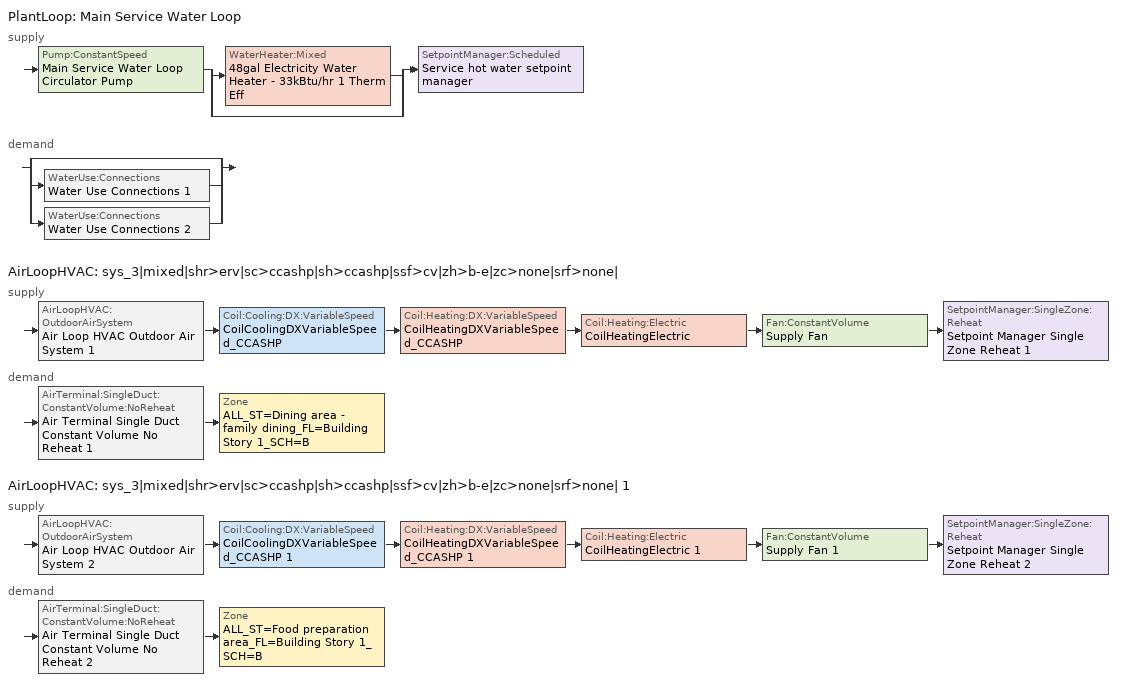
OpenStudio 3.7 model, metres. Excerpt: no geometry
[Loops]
PlantLoop 'Main Service Water Loop'
 supply: Pump:ConstantSpeed 'Main Service Water Loop Circulator Pump' > split
  | WaterHeater:Mixed '48gal Electricity Water Heater - 33kBtu/hr 1 Therm Eff'
  | bypass
  join > SetpointManager:Scheduled 'Service hot water setpoint manager'
 demand: split
  | bypass
  | WaterUse:Connections 'Water Use Connections 1'
  | WaterUse:Connections 'Water Use Connections 2'
AirLoopHVAC 'sys_3|mixed|shr>erv|sc>ccashp|sh>ccashp|ssf>cv|zh>b-e|zc>none|srf>none|'
 supply: AirLoopHVAC:OutdoorAirSystem 'Air Loop HVAC Outdoor Air System 1' > Coil:Cooling:DX:VariableSpeed 'CoilCoolingDXVariableSpeed_CCASHP' > Coil:Heating:DX:VariableSpeed 'CoilHeatingDXVariableSpeed_CCASHP' > Coil:Heating:Electric 'CoilHeatingElectric' > Fan:ConstantVolume 'Supply Fan' > SetpointManager:SingleZone:Reheat 'Setpoint Manager Single Zone Reheat 1'
 demand: AirTerminal:SingleDuct:ConstantVolume:NoReheat 'Air Terminal Single Duct Constant Volume No Reheat 1' > Zone 'ALL_ST=Dining area - family dining_FL=Building Story 1_SCH=B'
AirLoopHVAC 'sys_3|mixed|shr>erv|sc>ccashp|sh>ccashp|ssf>cv|zh>b-e|zc>none|srf>none| 1'
 supply: AirLoopHVAC:OutdoorAirSystem 'Air Loop HVAC Outdoor Air System 2' > Coil:Cooling:DX:VariableSpeed 'CoilCoolingDXVariableSpeed_CCASHP 1' > Coil:Heating:DX:VariableSpeed 'CoilHeatingDXVariableSpeed_CCASHP 1' > Coil:Heating:Electric 'CoilHeatingElectric 1' > Fan:ConstantVolume 'Supply Fan 1' > SetpointManager:SingleZone:Reheat 'Setpoint Manager Single Zone Reheat 2'
 demand: AirTerminal:SingleDuct:ConstantVolume:NoReheat 'Air Terminal Single Duct Constant Volume No Reheat 2' > Zone 'ALL_ST=Food preparation area_FL=Building Story 1_SCH=B'
[Sizing:Zone] Zone Cooling Design Supply Air Temperature Input Method=TemperatureDifference; Zone Cooling Design Supply Air Temperature {C}=13; Zone Cooling Design Supply Air Temperature Difference {deltaC}=11; Zone Heating Design Supply Air Temperature Input Method=TemperatureDifference; Zone Heating Design Supply Air Temperature {C}=43; Zone Heating Design Supply Air Temperature Difference {deltaC}=21; Zone Cooling Design Supply Air Humidity Ratio {kg-H2O/kg-air}=0.0085; Zone Heating Design Supply Air Humidity Ratio {kg-H2O/kg-air}=0.008; Zone Heating Sizing Factor=1.3; Zone Cooling Sizing Factor=1.1; Cooling Design Air Flow Method=DesignDay; Heating Design Air Flow Method=DesignDay; Account for Dedicated Outdoor Air System=No; Dedicated Outdoor Air System Control Strategy=NeutralSupplyAir; Dedicated Outdoor Air Low Setpoint Temperature for Design {C}=autosize; Dedicated Outdoor Air High Setpoint Temperature for Design {C}=autosize; Zone Load Sizing Method=Sensible Load Only No Latent Load; Zone Latent Cooling Design Supply Air Humidity Ratio Input Method=HumidityRatioDifference; Zone Cooling Design Supply Air Humidity Ratio Difference {kgWater/kgDryAir}=0.005; Zone Latent Heating Design Supply Air Humidity Ratio Input Method=HumidityRatioDifference; Zone Humidification Design Supply Air Humidity Ratio Difference {kgWater/kgDryAir}=0.005
ALL_ST=Dining area - family dining_FL=Building Story 1_SCH=B; ALL_ST=Food preparation area_FL=Building Story 1_SCH=B
[Zone equipment]
ALL_ST=Dining area - family dining_FL=Building Story 1_SCH=B: Air Terminal Single Duct Constant Volume No Reheat 1, ZoneHVACBaseboardConvectiveElectric
ALL_ST=Food preparation area_FL=Building Story 1_SCH=B: Air Terminal Single Duct Constant Volume No Reheat 2, ZoneHVACBaseboardConvectiveElectric 1
[PlantLoop]
Main Service Water Loop: Glycol Concentration=0; Maximum Loop Temperature {C}=60; Minimum Loop Temperature {C}=10; Plant Loop Volume {m3}=Autocalculate; Load Distribution Scheme=Optimal
[Sizing:Plant]
Main Service Water Loop: Loop Type=Heating; Design Loop Exit Temperature {C}=60; Loop Design Temperature Difference {deltaC}=5; Sizing Option=NonCoincident; Zone Timesteps in Averaging Window=1; Coincident Sizing Factor Mode=None
[SetpointManager:Scheduled]
Service hot water setpoint manager: Control Variable=Temperature; Schedule=Service Water Loop Temp - 140F; Setpoint Node or NodeList=Main Service Water Loop Supply Outlet Node
[Pump:ConstantSpeed]
Main Service Water Loop Circulator Pump: Rated Flow Rate {m3/s}=autosize; Rated Pump Head {Pa}=287937; Rated Power Consumption {W}=autosize; Motor Efficiency=0.7; Fraction of Motor Inefficiencies to Fluid Stream=0; Pump Control Type=Intermittent; Design Power Sizing Method=PowerPerFlowPerPressure; Design Electric Power per Unit Flow Rate {W/(m3/s)}=348701.1; Design Shaft Power per Unit Flow Rate per Unit Head {W-s/m3-Pa}=1.28205
[WaterHeater:Mixed]
48gal Electricity Water Heater - 33kBtu/hr 1 Therm Eff: Tank Volume {m3}=0.18232; Setpoint Temperature Schedule=Service Water Loop Temp - 140F; Deadband Temperature Difference {deltaC}=2; Maximum Temperature Limit {C}=60; Heater Control Type=Cycle; Heater Maximum Capacity {W}=9526.21; Heater Fuel Type=Electricity; Heater Thermal Efficiency=1; Off Cycle Parasitic Fuel Consumption Rate {W}=31.1488; Off Cycle Parasitic Fuel Type=Electricity; Off Cycle Parasitic Heat Fraction to Tank=0.8; On Cycle Parasitic Fuel Consumption Rate {W}=31.1488; On Cycle Parasitic Fuel Type=Electricity; On Cycle Parasitic Heat Fraction to Tank=0; Ambient Temperature Indicator=Schedule; Ambient Temperature Schedule=Water Heater Ambient Temp Schedule - 70.0f; Off Cycle Loss Coefficient to Ambient Temperature {W/K}=1.96622; On Cycle Loss Coefficient to Ambient Temperature {W/K}=1.96622; Use Side Effectiveness=1; Source Side Effectiveness=1; Use Side Design Flow Rate {m3/s}=autosize; Source Side Design Flow Rate {m3/s}=autosize; Indirect Water Heating Recovery Time {hr}=1.5; Source Side Flow Control Mode=IndirectHeatPrimarySetpoint
[WaterHeater:Sizing]
48gal Electricity Water Heater - 33kBtu/hr 1 Therm Eff: Design Mode=PeakDraw; Time Storage Can Meet Peak Draw {hr}=0.538503; Time for Tank Recovery {hr}=0; Nominal Tank Volume for Autosizing Plant Connections {m3}=1
[WaterUse:Connections] Drain Water Heat Exchanger Type=None; Drain Water Heat Exchanger Destination=Plant
Name | Water Use Equipment Name 1
Water Use Connections 1 | Dining Service Water Use 0.38gal/min
Water Use Connections 2 | Kitchen Service Water Use 0.07gal/min
[WaterUse:Equipment:Definition]
Name | Peak Flow Rate {m3/s} | Target Temperature Schedule | Sensible Fraction Schedule | Latent Fraction Schedule
Dining Service Water Use Def 0.38gal/min | 2.36933e-05 | Schedule Ruleset 5 | Schedule Ruleset 3 | Schedule Ruleset 4
Kitchen Service Water Use Def 0.07gal/min | 4.44248e-06 | Schedule Ruleset 8 | Schedule Ruleset 6 | Schedule Ruleset 7
[WaterUse:Equipment] Flow Rate Fraction Schedule=NECB-B-Service Water Heating
Name | Water Use Equipment Definition | Space
Dining Service Water Use 0.38gal/min | Dining Service Water Use Def 0.38gal/min | Dining
Kitchen Service Water Use 0.07gal/min | Kitchen Service Water Use Def 0.07gal/min | Kitchen
[AirLoopHVAC] Design Supply Air Flow Rate {m3/s}=autosize; Design Return Air Flow Fraction of Supply Air Flow=1
Name | Availability Schedule
sys_3|mixed|shr>erv|sc>ccashp|sh>ccashp|ssf>cv|zh>b-e|zc>none|srf>none| | sys_3|mixed|shr>none|sc>ccashp|sh>ccashp|ssf>cv|zh>b-e|zc>none|srf>none| Occ Sch
sys_3|mixed|shr>erv|sc>ccashp|sh>ccashp|ssf>cv|zh>b-e|zc>none|srf>none| 1 | sys_3|mixed|shr>none|sc>ccashp|sh>ccashp|ssf>cv|zh>b-e|zc>none|srf>none| 1 Occ Sch
[Sizing:System] Type of Load to Size On=Sensible; Central Heating Maximum System Air Flow Ratio=1; Preheat Design Temperature {C}=7; Preheat Design Humidity Ratio {kg-H2O/kg-Air}=0.008; Precool Design Temperature {C}=13; Precool Design Humidity Ratio {kg-H2O/kg-Air}=0.008; Central Cooling Design Supply Air Temperature {C}=13; Central Heating Design Supply Air Temperature {C}=43; Sizing Option=NonCoincident; 100% Outdoor Air in Cooling=No; 100% Outdoor Air in Heating=No; Central Cooling Design Supply Air Humidity Ratio {kg-H2O/kg-Air}=0.0085; Central Heating Design Supply Air Humidity Ratio {kg-H2O/kg-Air}=0.008; Cooling Design Air Flow Method=DesignDay; Cooling Design Air Flow Rate {m3/s}=0; Heating Design Air Flow Method=DesignDay; Heating Design Air Flow Rate {m3/s}=0; System Outdoor Air Method=ZoneSum; Zone Maximum Outdoor Air Fraction=1; Cooling Supply Air Flow Rate Per Floor Area {m3/s-m2}=0.00996765; Cooling Fraction of Autosized Cooling Supply Air Flow Rate=1; Cooling Supply Air Flow Rate Per Unit Cooling Capacity {m3/s-W}=3.94755e-05; Heating Supply Air Flow Rate Per Floor Area {m3/s-m2}=0.00996765; Heating Fraction of Autosized Heating Supply Air Flow Rate=1; Heating Fraction of Autosized Cooling Supply Air Flow Rate=1; Heating Supply Air Flow Rate Per Unit Heating Capacity {m3/s-W}=3.15882e-05; Cooling Design Capacity Method=CoolingDesignCapacity; Cooling Design Capacity {W}=autosize; Cooling Design Capacity Per Floor Area {W/m2}=234.7; Fraction of Autosized Cooling Design Capacity=1; Heating Design Capacity Method=HeatingDesignCapacity; Heating Design Capacity {W}=autosize; Heating Design Capacity Per Floor Area {W/m2}=157; Fraction of Autosized Heating Design Capacity=1; Central Cooling Capacity Control Method=OnOff; Occupant Diversity=autosize
sys_3|mixed|shr>erv|sc>ccashp|sh>ccashp|ssf>cv|zh>b-e|zc>none|srf>none|; sys_3|mixed|shr>erv|sc>ccashp|sh>ccashp|ssf>cv|zh>b-e|zc>none|srf>none| 1
[SetpointManager:SingleZone:Reheat] Minimum Supply Air Temperature {C}=13; Maximum Supply Air Temperature {C}=43
Name | Control Zone | Setpoint Node or NodeList
Setpoint Manager Single Zone Reheat 1 | ALL_ST=Dining area - family dining_FL=Building Story 1_SCH=B | sys_3|mixed|shr>erv|sc>ccashp|sh>ccashp|ssf>cv|zh>b-e|zc>none|srf>none| Supply Outlet Node
Setpoint Manager Single Zone Reheat 2 | ALL_ST=Food preparation area_FL=Building Story 1_SCH=B | sys_3|mixed|shr>erv|sc>ccashp|sh>ccashp|ssf>cv|zh>b-e|zc>none|srf>none| 1 Supply Outlet Node
[Fan:ConstantVolume] Availability Schedule=Always On Discrete; Fan Total Efficiency=0.39975; Pressure Rise {Pa}=640; Maximum Flow Rate {m3/s}=AutoSize; Motor Efficiency=0.615
Supply Fan; Supply Fan 1
[Coil:Heating:DX:VariableSpeed] Nominal Speed Level=1; Rated Air Flow Rate At Selected Nominal Speed Level {m3/s}=autosize; Minimum Outdoor Dry-Bulb Temperature for Compressor Operation {C}=-25; Maximum Outdoor Dry-Bulb Temperature for Defrost Operation {C}=5; Crankcase Heater Capacity {W}=1e-06; Maximum Outdoor Dry-Bulb Temperature for Crankcase Heater Operation {C}=10; Defrost Strategy=ReverseCycle; Defrost Control=OnDemand; Defrost Time Period Fraction=0.166667; Resistive Defrost Heater Capacity {W}=autosize
Name | Rated Heating Capacity At Selected Nominal Speed Level {W} | Energy Part Load Fraction Curve | Defrost Energy Input Ratio Function of Temperature Curve
CoilHeatingDXVariableSpeed_CCASHP | 50005.7 | Mitsubishi Hyper Heating VRF Outdoor Unit HPLFFPLR curve | Mitsubishi Hyper Heating VRF Outdoor Unit Defrost HEIRFT curve
CoilHeatingDXVariableSpeed_CCASHP 1 | 9015.24 | Mitsubishi Hyper Heating VRF Outdoor Unit HPLFFPLR curve 1 | Mitsubishi Hyper Heating VRF Outdoor Unit Defrost HEIRFT curve 1
[Coil:Heating:Electric] Availability Schedule=Always On Discrete
CoilHeatingElectric; CoilHeatingElectric 1
[Coil:Cooling:DX:VariableSpeed] Nominal Speed Level=1; Rated Air Flow Rate At Selected Nominal Speed Level {m3/s}=autosize; Nominal Time for Condensate to Begin Leaving the Coil {s}=0; Initial Moisture Evaporation Rate Divided by Steady-State AC Latent Capacity=0; Maximum Cycling Rate {cycles/hr}=2.5; Latent Capacity Time Constant {s}=60; Fan Delay Time {s}=60; Condenser Type=AirCooled; Evaporative Condenser Pump Rated Power Consumption {W}=0; Crankcase Heater Capacity {W}=1e-06; Maximum Outdoor Dry-Bulb Temperature for Crankcase Heater Operation {C}=10; Minimum Outdoor Dry-Bulb Temperature for Compressor Operation {C}=-25; Basin Heater Capacity {W/K}=0; Basin Heater Setpoint Temperature {C}=2
Name | Gross Rated Total Cooling Capacity At Selected Nominal Speed Level {W} | Energy Part Load Fraction Curve
CoilCoolingDXVariableSpeed_CCASHP | 50005.7 | Mitsubishi Hyper Heating VRF Outdoor Unit CPLFFPLR curve
CoilCoolingDXVariableSpeed_CCASHP 1 | 9015.24 | Mitsubishi Hyper Heating VRF Outdoor Unit CPLFFPLR curve 1
[Controller:OutdoorAir] Minimum Outdoor Air Flow Rate {m3/s}=autosize; Maximum Outdoor Air Flow Rate {m3/s}=Autosize; Economizer Control Type=NoEconomizer; Economizer Control Action Type=ModulateFlow; Economizer Maximum Limit Dry-Bulb Temperature {C}=28; Economizer Maximum Limit Enthalpy {J/kg}=64000; Economizer Minimum Limit Dry-Bulb Temperature {C}=-100; Lockout Type=NoLockout; Minimum Limit Type=FixedMinimum; High Humidity Control=No; Heat Recovery Bypass Control Type=BypassWhenOAFlowGreaterThanMinimum; Economizer Operation Staging=InterlockedWithMechanicalCooling
Name | Minimum Outdoor Air Schedule | Controller Mechanical Ventilation
Controller Outdoor Air 1 | sys_3|mixed|shr>none|sc>ccashp|sh>ccashp|ssf>cv|zh>b-e|zc>none|srf>none| Occ Sch | Controller Mechanical Ventilation 1
Controller Outdoor Air 2 | sys_3|mixed|shr>none|sc>ccashp|sh>ccashp|ssf>cv|zh>b-e|zc>none|srf>none| 1 Occ Sch | Controller Mechanical Ventilation 2
[Controller:MechanicalVentilation] Availability Schedule=Always On Discrete
Controller Mechanical Ventilation 1; Controller Mechanical Ventilation 2
[AirLoopHVAC:OutdoorAirSystem]
Name | Controller
Air Loop HVAC Outdoor Air System 1 | Controller Outdoor Air 1
Air Loop HVAC Outdoor Air System 2 | Controller Outdoor Air 2
[AirTerminal:SingleDuct:ConstantVolume:NoReheat] Availability Schedule=Always On Discrete; Maximum Air Flow Rate {m3/s}=AutoSize
Air Terminal Single Duct Constant Volume No Reheat 1; Air Terminal Single Duct Constant Volume No Reheat 2
[ZoneHVAC:Baseboard:Convective:Electric] Availability Schedule=Always On Discrete; Nominal Capacity {W}=autosize; Efficiency=1
ZoneHVACBaseboardConvectiveElectric; ZoneHVACBaseboardConvectiveElectric 1
[Schedule:Ruleset]
Name | Default Day Schedule | Summer Design Day Schedule | Winter Design Day Schedule
Service Water Loop Temp - 140F | Service Water Loop Temp - 140F Default
Water Heater Ambient Temp Schedule - 70.0f | Water Heater Ambient Temp Schedule - 70.0f Default
Schedule Ruleset 3 | Schedule Day 5
Schedule Ruleset 4 | Schedule Day 6
Schedule Ruleset 5 | Schedule Day 7
NECB-B-Service Water Heating | NECB-B-Service Water Heating Default
Schedule Ruleset 6 | Schedule Day 8
Schedule Ruleset 7 | Schedule Day 9
Schedule Ruleset 8 | Schedule Day 10
sys_3|mixed|shr>none|sc>ccashp|sh>ccashp|ssf>cv|zh>b-e|zc>none|srf>none| Occ Sch | sys_3|mixed|shr>none|sc>ccashp|sh>ccashp|ssf>cv|zh>b-e|zc>none|srf>none| Occ Sch Default | sys_3|mixed|shr>none|sc>ccashp|sh>ccashp|ssf>cv|zh>b-e|zc>none|srf>none| Occ Sch Summer Design Day | sys_3|mixed|shr>none|sc>ccashp|sh>ccashp|ssf>cv|zh>b-e|zc>none|srf>none| Occ Sch Winter Design Day
sys_3|mixed|shr>none|sc>ccashp|sh>ccashp|ssf>cv|zh>b-e|zc>none|srf>none| 1 Occ Sch | sys_3|mixed|shr>none|sc>ccashp|sh>ccashp|ssf>cv|zh>b-e|zc>none|srf>none| 1 Occ Sch Default | sys_3|mixed|shr>none|sc>ccashp|sh>ccashp|ssf>cv|zh>b-e|zc>none|srf>none| 1 Occ Sch Summer Design Day | sys_3|mixed|shr>none|sc>ccashp|sh>ccashp|ssf>cv|zh>b-e|zc>none|srf>none| 1 Occ Sch Winter Design Day
[Schedule:Day]
Service Water Loop Temp - 140F Default; Schedule Day 7; Schedule Day 10: 24, 0, 60
Water Heater Ambient Temp Schedule - 70.0f Default: 24, 0, 21.1111
Schedule Day 5; Schedule Day 8: 24, 0, 0.2
Schedule Day 6; Schedule Day 9: 24, 0, 0.05
NECB-B-Service Water Heating Default; NECB-B-Service Water Heating Default|Wkdy Day: 1, 0, 0.6, 2, 0, 0.5, 9, 0, 0.05, 11, 0, 0.7, 12, 0, 0.4, 13, 0, 0.5, 15, 0, 0.6, 16, 0, 0.4, 18, 0, 0.3, 19, 0, 0.4, 20, 0, 0.5, 22, 0, 0.8, 24, 0, 0.9
NECB-B-Service Water Heating Sat Day: 1, 0, 0.7, 2, 0, 0.6, 9, 0, 0.05, 11, 0, 0.7, 12, 0, 0.4, 13, 0, 0.5, 15, 0, 0.6, 16, 0, 0.4, 18, 0, 0.3, 19, 0, 0.4, 20, 0, 0.5, 22, 0, 0.8, 24, 0, 0.9
NECB-B-Service Water Heating Sun|Hol Day: 1, 0, 0.5, 2, 0, 0.6, 9, 0, 0.05, 11, 0, 0.7, 12, 0, 0.4, 13, 0, 0.5, 15, 0, 0.6, 16, 0, 0.4, 18, 0, 0.3, 19, 0, 0.4, 20, 0, 0.5, 22, 0, 0.8, 24, 0, 0.5
sys_3|mixed|shr>none|sc>ccashp|sh>ccashp|ssf>cv|zh>b-e|zc>none|srf>none| Occ Sch Default; sys_3|mixed|shr>none|sc>ccashp|sh>ccashp|ssf>cv|zh>b-e|zc>none|srf>none| 1 Occ Sch Default: 1, 0, 1, 10, 0, 0, 24, 0, 1
sys_3|mixed|shr>none|sc>ccashp|sh>ccashp|ssf>cv|zh>b-e|zc>none|srf>none| Occ Sch Winter Design Day; sys_3|mixed|shr>none|sc>ccashp|sh>ccashp|ssf>cv|zh>b-e|zc>none|srf>none| Occ Sch Summer Design Day; sys_3|mixed|shr>none|sc>ccashp|sh>ccashp|ssf>cv|zh>b-e|zc>none|srf>none| 1 Occ Sch Winter Design Day; sys_3|mixed|shr>none|sc>ccashp|sh>ccashp|ssf>cv|zh>b-e|zc>none|srf>none| 1 Occ Sch Summer Design Day: 24, 0, 1
sys_3|mixed|shr>none|sc>ccashp|sh>ccashp|ssf>cv|zh>b-e|zc>none|srf>none| Occ Sch Saturday; sys_3|mixed|shr>none|sc>ccashp|sh>ccashp|ssf>cv|zh>b-e|zc>none|srf>none| 1 Occ Sch Saturday: 2, 0, 1, 10, 0, 0, 24, 0, 1
sys_3|mixed|shr>none|sc>ccashp|sh>ccashp|ssf>cv|zh>b-e|zc>none|srf>none| Occ Sch Sunday; sys_3|mixed|shr>none|sc>ccashp|sh>ccashp|ssf>cv|zh>b-e|zc>none|srf>none| 1 Occ Sch Sunday: 1, 0, 0, 2, 0, 1, 11, 0, 0, 23, 0, 1, 24, 0, 0
[Schedule:Rule] Date Specification Type=DateRange; Start Month=1; Start Day=1; End Month=12; End Day=31
Name | Schedule Ruleset | Rule Order | Day Schedule | Apply Monday | Apply Tuesday | Apply Wednesday | Apply Thursday | Apply Friday | Apply Saturday | Apply Sunday
Schedule Rule 20 | NECB-B-Service Water Heating | 2 | NECB-B-Service Water Heating Default|Wkdy Day | Yes | Yes | Yes | Yes | Yes
Schedule Rule 21 | NECB-B-Service Water Heating | 1 | NECB-B-Service Water Heating Sat Day |  |  |  |  |  | Yes
Schedule Rule 22 | NECB-B-Service Water Heating | 0 | NECB-B-Service Water Heating Sun|Hol Day |  |  |  |  |  |  | Yes
sys_3|mixed|shr>none|sc>ccashp|sh>ccashp|ssf>cv|zh>b-e|zc>none|srf>none| Occ Sch Saturday Rule | sys_3|mixed|shr>none|sc>ccashp|sh>ccashp|ssf>cv|zh>b-e|zc>none|srf>none| Occ Sch | 1 | sys_3|mixed|shr>none|sc>ccashp|sh>ccashp|ssf>cv|zh>b-e|zc>none|srf>none| Occ Sch Saturday |  |  |  |  |  | Yes
sys_3|mixed|shr>none|sc>ccashp|sh>ccashp|ssf>cv|zh>b-e|zc>none|srf>none| Occ Sch Sunday Rule | sys_3|mixed|shr>none|sc>ccashp|sh>ccashp|ssf>cv|zh>b-e|zc>none|srf>none| Occ Sch | 0 | sys_3|mixed|shr>none|sc>ccashp|sh>ccashp|ssf>cv|zh>b-e|zc>none|srf>none| Occ Sch Sunday |  |  |  |  |  |  | Yes
sys_3|mixed|shr>none|sc>ccashp|sh>ccashp|ssf>cv|zh>b-e|zc>none|srf>none| 1 Occ Sch Saturday Rule | sys_3|mixed|shr>none|sc>ccashp|sh>ccashp|ssf>cv|zh>b-e|zc>none|srf>none| 1 Occ Sch | 1 | sys_3|mixed|shr>none|sc>ccashp|sh>ccashp|ssf>cv|zh>b-e|zc>none|srf>none| 1 Occ Sch Saturday |  |  |  |  |  | Yes
sys_3|mixed|shr>none|sc>ccashp|sh>ccashp|ssf>cv|zh>b-e|zc>none|srf>none| 1 Occ Sch Sunday Rule | sys_3|mixed|shr>none|sc>ccashp|sh>ccashp|ssf>cv|zh>b-e|zc>none|srf>none| 1 Occ Sch | 0 | sys_3|mixed|shr>none|sc>ccashp|sh>ccashp|ssf>cv|zh>b-e|zc>none|srf>none| 1 Occ Sch Sunday |  |  |  |  |  |  | Yes
[Schedule:Constant]
Always On Discrete: Value=1
[Table:MultiVariableLookup]
Mitsubishi Hyper Heating VRF Outdoor Unit CPLFFPLR curve; Mitsubishi Hyper Heating VRF Outdoor Unit CPLFFPLR curve 1: LinearInterpolationOfTable, 2, cubic, SingleLineIndependentVariableWithMatrix, 1, 0, 1, Dimensionless, Dimensionless, 1, 0.1, 0.865, 0.2, 0.88, 0.3, 0.895, 0.4, 0.91, 0.5, 0.951, 0.556, 0.964, 0.694, 0.999, 0.833, 1.003, 0.972, 0.997, 1, 1
Mitsubishi Hyper Heating VRF Outdoor Unit HPLFFPLR curve; Mitsubishi Hyper Heating VRF Outdoor Unit HPLFFPLR curve 1: LinearInterpolationOfTable, 2, cubic, SingleLineIndependentVariableWithMatrix, 1, 0, 1, Dimensionless, Dimensionless, 1, 0.1, 0.865, 0.2, 0.88, 0.3, 0.895, 0.4, 0.91, 0.5, 0.923, 0.555, 0.943, 0.694, 0.969, 0.833, 0.997, 1, 1
Mitsubishi Hyper Heating VRF Outdoor Unit Defrost HEIRFT curve; Mitsubishi Hyper Heating VRF Outdoor Unit Defrost HEIRFT curve 1: LinearInterpolationOfTable, 2, BiQuadratic, SingleLineIndependentVariableWithMatrix, 1, 15, 27.2, -25, 6, Temperature, Temperature, Dimensionless, 2, 15, -25, 1, 15, -10, 1, 15, -8, 1, 15, -6, 1, 15, -4, 1, 15, -2, 1, 15, 0, 1, 15, 1, 1, 15, 2, 1, 15, 4, 1, 15, 6, 1, 27.2, -25, 1, 27.2, -10, 1, 27.2, -8, 1, 27.2, -6, 1, 27.2, -4, 1, 27.2, -2, 1, 27.2, 0, 1, 27.2, 1, 1, 27.2, 2, 1, 27.2, 4, 1, 27.2, 6, 1
